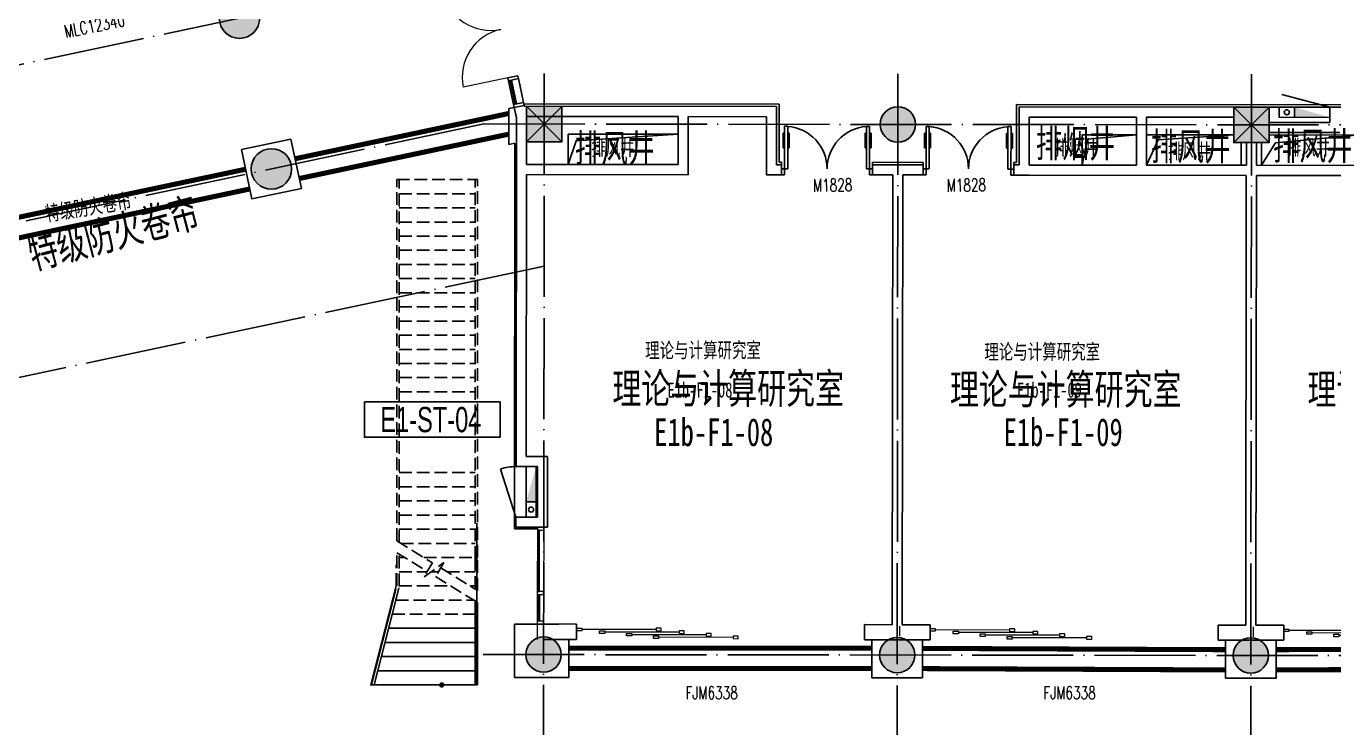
# Model space of a CAD drawing. Header units: millimetres. Extents: x 347599 to 1495443, y -100002 to 152717.
# Drawn here: x 1361493 to 1387381, y 38135 to 52021 of the extents above; entities that cross this region are included whole.
import ezdxf
from ezdxf.enums import TextEntityAlignment as Align

# ---------------------------------------------------------------- set-up
doc = ezdxf.new("R2010")
doc.units = ezdxf.units.MM
doc.header["$LTSCALE"] = 1000
for name, pattern in [('E-RG-1F$0$$0$DOTE', [2.42, 2, -0.2, 0.02, -0.2]), ('E1-RI-1F$0$DASH', [0.35, 0.25, -0.1]), ('XRE1$0$DASH', [0.35, 0.25, -0.1]), ('XRE2$0$HIDDEN', [0.375, 0.25, -0.125])]:
    doc.linetypes.add(name, pattern=pattern)
doc.layers.get('0').update_dxf_attribs({"linetype": 'CONTINUOUS'})
doc.layers.get('Defpoints').update_dxf_attribs({"linetype": 'CONTINUOUS'})
for name, color, linetype in [('A-------', 18, 'CONTINUOUS'), ('A-SYMB-DOOR', 13, 'CONTINUOUS'), ('A-SYMB-DOOR1', 4, 'CONTINUOUS'), ('A—墙体', 7, 'CONTINUOUS'), ('A—楼梯、电梯、栏杆', 50, 'CONTINUOUS'), ('A—设备管丼、主管符号', 50, 'CONTINUOUS'), ('A—轴线、尺寸', 1, 'CONTINUOUS'), ('A—门窗', 135, 'CONTINUOUS'), ('E1-RV-1F$0$WRV-1-01-N1$0$AUDIT_D_1206', 1, 'CONTINUOUS'), ('E1-RV-1F$0$WRV-1-01-N1$0$AUDIT_D_120618114340-341', 1, 'CONTINUOUS'), ('I—平面—文字', 40, 'CONTINUOUS'), ('I—平面—文字（放大1：100）', 40, 'XRE2$0$HIDDEN'), ('I—平面—消防设施', 10, 'CONTINUOUS'), ('I—平面—装饰面层线', 192, 'CONTINUOUS'), ('I—平面—门', 22, 'CONTINUOUS'), ('XRE1$0$A-SYMB', 4, 'CONTINUOUS'), ('XRE1$0$A-SYMB-NUMB-T', 4, 'CONTINUOUS'), ('轴线100', 1, 'CONTINUOUS')]:
    doc.layers.add(name, color=color, linetype=linetype)
for name, color, linetype, lineweight in [('E1-RI-1F$0$A-DOOR', 32, 'CONTINUOUS', 5), ('E1-RI-1F$0$A-DOOR-FRAM', 2, 'CONTINUOUS', 9), ('E1-RI-1F$0$A-DOOR-GLAZ', 1, 'CONTINUOUS', 5), ('E1-RI-1F$0$A-GLAZ', 140, 'CONTINUOUS', 5), ('E1-RI-1F$0$A-GLAZ-CWMG', 3, 'CONTINUOUS', 5), ('E1-RI-1F$0$A-WALL', 7, 'CONTINUOUS', 5)]:
    doc.layers.add(name, color=color, linetype=linetype, lineweight=lineweight)
doc.styles.add('ECADI-TXT', font='simplex.shx', dxfattribs={"bigfont": 'hztxt.shx'})
doc.styles.add('XD2008', font='simhei.ttf', dxfattribs={"width": 0.7})
doc.styles.add('XRE1$0$ECADI-TXT', font='simplex.shx', dxfattribs={"bigfont": 'hztxt.shx'})
doc.styles.add('幼圆', font='SIMYOU_0.TTF', dxfattribs={"width": 0.7})

# ---------------------------------------------------------------- blocks, each defined once
blk = doc.blocks.new('E1-RV-1F$0$3')
at = {"layer": 'A—楼梯、电梯、栏杆'}
h = blk.add_hatch(color=256, dxfattribs=at)
edge = h.paths.add_edge_path()
edge.add_arc((10773785, -7567737), 20, 138.7891, 318.7891, ccw=False)
edge.add_arc((10773785, -7567737), 20, -41.2109, 138.7891, ccw=False)
blk.add_lwpolyline([(10773800, -7567750, -1), (10773770, -7567724, -1)], format="xyb", close=True, dxfattribs=at)
blk = doc.blocks.new('E1-RI-1F$0$RECTANGULAR_MULLION_-_60_X')
at = {"layer": 'E1-RI-1F$0$A-GLAZ-CWMG'}
for p, q in [((-60, 62.5), (0, 62.5)), ((-60, -62.5), (-60, 62.5)), ((0, 62.5), (0, -62.5)), ((0, -62.5), (-60, -62.5))]:
    blk.add_line(p, q, dxfattribs=at)
blk = doc.blocks.new('E1-RI-1F$0$RECTANGULAR_MULLION_-_60_0')
at = {"layer": 'E1-RI-1F$0$A-GLAZ-CWMG'}
for p, q in [((0, 62.5), (-60, 62.5)), ((-60, 62.5), (-60, -62.5)), ((0, -62.5), (0, 62.5)), ((-60, -62.5), (0, -62.5))]:
    blk.add_line(p, q, dxfattribs=at)
blk = doc.blocks.new('E1-RI-1F$0$SYSTEM_PANEL_-_GLAZED-7480')
at = {"layer": 'E1-RI-1F$0$A-GLAZ'}
for p, q in [((605, 44.45), (-605, 44.45)), ((-605, 44.45), (-605, 19.05)), ((-605, 19.05), (605, 19.05)), ((605, 19.05), (605, 44.45))]:
    blk.add_line(p, q, dxfattribs=at)
blk = doc.blocks.new('E1-RI-1F$0$RECTANGULAR_MULLION_-_60_2')
at = {"layer": 'E1-RI-1F$0$A-GLAZ-CWMG'}
for p, q in [((-30, 62.5), (30, 62.5)), ((-30, -62.5), (-30, 62.5)), ((30, 62.5), (30, -62.5)), ((30, -62.5), (-30, -62.5))]:
    blk.add_line(p, q, dxfattribs=at)
blk = doc.blocks.new('E1-RI-1F$0$RECTANGULAR_MULLION_-_60_3')
at = {"layer": 'E1-RI-1F$0$A-GLAZ-CWMG'}
for p, q in [((53119, 63751), (53117, 62541)), ((53244, 63751), (53242, 62541))]:
    blk.add_line(p, q, dxfattribs=at)
blk = doc.blocks.new('E1-RI-1F$0$SLIDING-4_PANEL_NO_TRIM_NO')
at = {"layer": 'E1-RI-1F$0$A-DOOR'}
for p, q in [((102, 226), (0, 226)), ((0, 226), (0, 175)), ((0, 175), (102, 175)), ((102, 175), (102, 226)), ((635, 175), (533, 175)), ((533, 175), (533, 125)), ((533, 125), (635, 125)), ((635, 125), (635, 175)), ((1168, 125), (1067, 125)), ((1067, 125), (1067, 74)), ((1067, 74), (1168, 74)), ((1168, 74), (1168, 125)), ((1625, 74), (1524, 74)), ((1524, 74), (1524, 23)), ((1524, 23), (1625, 23)), ((1575, 175), (1575, 226)), ((1575, 226), (1676, 226)), ((1676, 175), (1575, 175)), ((1625, 23), (1625, 74)), ((1676, 226), (1676, 175)), ((2108, 125), (2108, 175)), ((2108, 175), (2210, 175)), ((2210, 125), (2108, 125)), ((2210, 175), (2210, 125)), ((2641, 74), (2641, 125)), ((2641, 125), (2743, 125)), ((2743, 74), (2641, 74)), ((2743, 125), (2743, 74)), ((3098, 23), (3098, 74)), ((3098, 74), (3200, 74)), ((3200, 23), (3098, 23)), ((3200, 74), (3200, 23))]:
    blk.add_line(p, q, dxfattribs=at)
at = {"layer": 'E1-RI-1F$0$A-DOOR-FRAM'}
for p, q in [((-3200, 175), (-3200, 51)), ((-3200, 102), (-3200, -23))]:
    blk.add_line(p, q, dxfattribs=at)
at = {"layer": 'E1-RI-1F$0$A-DOOR-GLAZ'}
for p, q in [((102, 201), (1575, 201)), ((635, 150), (2108, 150)), ((1168, 99), (2641, 99)), ((1625, 48), (3098, 48))]:
    blk.add_line(p, q, dxfattribs=at)
blk = doc.blocks.new('E1-RI-1F$0$$DORLIB2D$00000011')
for p, q in [((-0.467, 0.471), (-0.467, -0.062)), ((-0.467, 0.471), (-0.433, 0.471)), ((-0.433, 0.471), (-0.433, 0.004)), ((0.433, 0.471), (0.433, 0.004)), ((0.467, 0.471), (0.433, 0.471)), ((0.467, 0.471), (0.467, -0.062)), ((-0.483, 0.396), (-0.483, 0.235)), ((-0.483, 0.396), (-0.467, 0.396)), ((-0.417, 0.396), (-0.433, 0.396)), ((-0.417, 0.396), (-0.417, 0.235)), ((0.417, 0.396), (0.417, 0.235)), ((0.417, 0.396), (0.433, 0.396)), ((0.483, 0.396), (0.467, 0.396)), ((0.483, 0.396), (0.483, 0.235)), ((-0.483, 0.235), (-0.467, 0.235)), ((-0.417, 0.235), (-0.433, 0.235)), ((0.417, 0.235), (0.433, 0.235)), ((0.483, 0.235), (0.467, 0.235)), ((-0.5, 0.004), (-0.433, 0.004)), ((-0.5, 0.004), (-0.5, -0.062)), ((0.5, 0.004), (0.433, 0.004)), ((0.5, 0.004), (0.5, -0.062)), ((-0.5, -0.062), (-0.467, -0.062)), ((0.5, -0.062), (0.467, -0.062))]:
    blk.add_line(p, q)
for centre, start, end in [((-0.467, 0.004), 0, 85.904), ((0.467, 0.004), 94.096, 180)]:
    blk.add_arc(centre, 0.467, start, end)
blk = doc.blocks.new('E1-RI-1F$0$MRY_CW-DOOR-2_ALUMINUM_-_1')
at = {"layer": 'E1-RI-1F$0$A-DOOR'}
for p, q in [((-970, 12.7), (-970, 979.525)), ((970, 12.7), (970, 985.875))]:
    blk.add_line(p, q, dxfattribs=at)
for centre, radius, start, end in [((-970, 12.7), 966.825, 360, 90), ((970, 12.7), 973.175, 90, 180)]:
    blk.add_arc(centre, radius, start, end, dxfattribs=at)
blk = doc.blocks.new('E1-RI-1F$0$XFX-BX')
blk.add_lwpolyline([(0, 0), (0, 200), (700, 200), (700, 0)], close=True)
blk.add_solid([(0, 0), (0, 0), (700, 0), (700, 200)])
blk = doc.blocks.new('ECADI-TAG-DOOR')
blk = doc.blocks.new('XRE1$0$ECADI-TAG-CODE')
at = {"layer": 'XRE1$0$A-SYMB-NUMB-T', "color": 1}
blk.add_lwpolyline([(0.92, 3.5), (14.35, 3.5), (14.35, 0), (0.92, 0)], close=True, dxfattribs=at)
at = {"layer": 'XRE1$0$A-SYMB-NUMB-T', "style": 'XRE1$0$ECADI-TXT', "width": 0.7}
blk.add_attdef('CODE', text='', height=2.5, dxfattribs=at).set_placement((7.5, 1.75), align=Align.MIDDLE_CENTER)

msp = doc.modelspace()

# ---------------------------------------------------------------- hatches: boundary and pattern name
at = {"layer": 'A-------'}
h = msp.add_hatch(color=256, dxfattribs=at)
edge = h.paths.add_edge_path()
edge.add_arc((1365717, 52179.7), 400, 0, 360)
for points in [[(1371399.9, 50435.1), (1372099.9, 50434.3), (1372099.1, 49734.3), (1371399.1, 49735.1)], [(1385399.9, 50418.5), (1386099.9, 50417.7), (1386099.1, 49717.7), (1385399.1, 49718.5)]]:
    msp.add_hatch(color=256, dxfattribs=at).paths.add_polyline_path(points)
h = msp.add_hatch(color=256, dxfattribs=at)
edge = h.paths.add_edge_path()
edge.add_arc((1378749.5, 50076.4), 350, 0, 360)
h = msp.add_hatch(color=256, dxfattribs=at)
edge = h.paths.add_edge_path()
edge.add_arc((1366348.7, 49195.8), 400, 0, 360)
h = msp.add_hatch(color=256, dxfattribs=at)
edge = h.paths.add_edge_path()
edge.add_arc((1371737.1, 39584.7), 350, 0, 360)
h = msp.add_hatch(color=256, dxfattribs=at)
edge = h.paths.add_edge_path()
edge.add_arc((1378737.1, 39576.4), 350, 0, 360)
h = msp.add_hatch(color=256, dxfattribs=at)
edge = h.paths.add_edge_path()
edge.add_arc((1385737.1, 39568.1), 350, 0, 360)

# ---------------------------------------------------------------- linework, layer by layer
at = {"elevation": 0}
for points in [[(1371399.9, 50435.1), (1372099.9, 50434.3), (1372099.1, 49734.3), (1371399.1, 49735.1)], [(1385399.9, 50418.5), (1386099.9, 50417.7), (1386099.1, 49717.7), (1385399.1, 49718.5)]]:
    msp.add_lwpolyline(points, close=True, dxfattribs=at)
for centre, radius in [((1365717, 52179.7, 0), 400), ((1378749.5, 50076.4, 0), 350), ((1366348.7, 49195.8, 0), 400), ((1371737.1, 39584.7, 0), 350), ((1378737.1, 39576.4, 0), 350), ((1385737.1, 39568.1, 0), 350)]:
    msp.add_circle(centre, radius)
at = {"layer": 'A—墙体'}
for p, q in [((1371155.6, 50412.4), (1371351.3, 50453.8)), ((1371199.7, 50204.1), (1371155.6, 50412.4)), ((1371355.2, 50435.1), (1371351.3, 50453.8)), ((1371355.2, 50435.1), (1376349.9, 50429.2)), ((1371399.8, 50235.1), (1371398.5, 49285.1)), ((1371399.8, 50235.1), (1374399.7, 50231.5)), ((1371800, 50434.6), (1371800, 50434.6)), ((1374399.7, 50231.5), (1374398.6, 49281.4)), ((1374599.7, 50231.3), (1374598.3, 49081.3)), ((1374599.7, 50231.3), (1376149.7, 50229.5)), ((1376149.7, 50229.5), (1376148.3, 49079.5)), ((1376149.7, 50229.5), (1376148.6, 49279.5)), ((1376349.9, 50429.2), (1376348.6, 49279.2)), ((1381149.9, 50423.6), (1381148.6, 49273.6)), ((1381149.9, 50423.6), (1385749.9, 50418.1)), ((1381349.7, 50223.3), (1381348.6, 49273.3)), ((1381349.7, 50223.3), (1383224.7, 50221.1)), ((1382222.3, 50222.3), (1383474.7, 50220.8)), ((1386099.9, 50417.7), (1386099.6, 50117.7)), ((1387299.9, 50416.3), (1387299.6, 50116.3)), ((1387299.9, 50416.3), (1390249.9, 50412.8)), ((1371199.7, 50204.1), (1371190.7, 43305.3)), ((1383474.7, 50220.8), (1383473.6, 49270.8)), ((1383674.7, 50220.6), (1383673.6, 49270.6)), ((1383674.7, 50220.6), (1385399.7, 50218.6)), ((1386099.6, 50117.7), (1387299.6, 50116.3)), ((1385648.6, 49268.2), (1385649.1, 49718.2)), ((1385848.6, 49268), (1385849.1, 49718)), ((1386099.4, 49917.7), (1387499.4, 49916)), ((1374398.6, 49281.5), (1371398.5, 49285.1)), ((1376348.6, 49279.2), (1376448.6, 49279.1)), ((1376448.6, 49279.1), (1376348.6, 49279.2)), ((1376448.6, 49279.1), (1376448.3, 49079.1)), ((1376448.6, 49279.1), (1376448.3, 49079.1)), ((1378248.6, 49277), (1378248.3, 49077)), ((1379248.6, 49275.8), (1378248.6, 49277)), ((1379248.6, 49275.8), (1379248.3, 49075.8)), ((1381048.6, 49273.7), (1381048.3, 49073.7)), ((1381048.6, 49273.7), (1381048.3, 49073.7)), ((1381048.6, 49273.7), (1381148.6, 49273.6)), ((1381348.6, 49273.3), (1383473.6, 49270.8)), ((1383673.6, 49270.6), (1385648.6, 49268.2)), ((1387823.6, 49265.7), (1385848.6, 49268)), ((1371398.3, 49085.1), (1371390.9, 43505.1)), ((1371398.3, 49085.1), (1374598.3, 49081.3)), ((1376148.3, 49079.5), (1376448.3, 49079.1)), ((1378648.3, 49076.5), (1378248.3, 49077)), ((1378323.3, 49076.9), (1378648.3, 49076.5)), ((1378637.8, 40176.5), (1378648.3, 49076.5)), ((1378837.8, 40176.3), (1378848.3, 49076.3)), ((1378848.3, 49076.3), (1379248.3, 49075.8)), ((1378873.3, 49076.2), (1378848.3, 49076.3)), ((1381348.3, 49073.3), (1381048.3, 49073.7)), ((1381048.3, 49073.7), (1381348.3, 49073.3)), ((1381348.3, 49073.3), (1385648.3, 49068.2)), ((1385637.8, 40168.2), (1385648.3, 49068.2)), ((1385837.8, 40168), (1385848.3, 49068)), ((1388023.3, 49065.4), (1385848.3, 49068)), ((1371390.9, 43505.1), (1371816.7, 43504.6)), ((1371816.7, 43504.6), (1371815.1, 42104.6)), ((1371190.7, 43305.3), (1371616.5, 43304.8)), ((1371616.5, 43304.8), (1371615.3, 42304.8)), ((1371189.3, 42305.3), (1371189.1, 42105.3)), ((1371189.3, 42305.3), (1371615.3, 42304.8)), ((1371189.1, 42105.3), (1371815.1, 42104.6)), ((1372037.8, 40184.3), (1371737.8, 40184.7)), ((1372388.6, 39882.8, 0), (1372388.9, 40184.3, 0)), ((1378087.3, 40177.2), (1378086.9, 39876.8)), ((1378637.8, 40176.5), (1378087.3, 40177.2)), ((1379388.3, 40175.6), (1378837.8, 40176.3)), ((1379388.3, 40175.6), (1379387.9, 39875.2)), ((1385637.8, 40168.2), (1385088, 40168.9)), ((1385088, 40168.9), (1385088.3, 39868.9)), ((1386389, 40167.4), (1385837.8, 40168)), ((1386389, 40167.4), (1386389.3, 39867.4)), ((1372388.6, 39883.9), (1371737.4, 39884.7)), ((1371737.4, 39884.7), (1372037.5, 39884.3)), ((1372187.8, 39884.2), (1372388.6, 39883.9)), ((1378086.9, 39877.2), (1379387.9, 39875.6)), ((1385088.3, 39868.9), (1386389.3, 39867.4))]:
    msp.add_line(p, q, dxfattribs=at)
at = {"layer": 'A—楼梯、电梯、栏杆', "linetype": 'XRE1$0$DASH'}
for p, q in [((1368829.6, 48985.1), (1370429.6, 48985.1)), ((1368829.6, 41835.9), (1368829.6, 48985.1)), ((1368879.6, 41805.2), (1368879.6, 48985.1)), ((1370379.6, 41479.2), (1370379.6, 48985.1)), ((1370429.6, 41505.1), (1370429.6, 48985.1)), ((1368879.6, 48705.1), (1370379.6, 48705.1)), ((1368879.6, 48425.1), (1370379.6, 48425.1)), ((1368879.6, 48145.1), (1370379.6, 48145.1)), ((1368879.6, 47865.1), (1370379.6, 47865.1)), ((1368879.6, 47585.1), (1370379.6, 47585.1)), ((1368879.6, 47305.1), (1370379.6, 47305.1)), ((1368879.6, 47025.1), (1370379.6, 47025.1)), ((1368879.6, 46745.1), (1370379.6, 46745.1)), ((1368879.6, 46465.1), (1370379.6, 46465.1)), ((1368879.6, 46185.1), (1370379.6, 46185.1)), ((1368879.6, 45905.1), (1370379.6, 45905.1)), ((1368879.6, 45625.1), (1370379.6, 45625.1)), ((1368879.6, 45345.1), (1370379.6, 45345.1)), ((1368879.6, 45065.1), (1370379.6, 45065.1)), ((1368879.6, 44785.1), (1370379.6, 44785.1)), ((1368879.6, 43185.1), (1370379.6, 43185.1)), ((1368879.6, 43185.1), (1370379.6, 43185.1)), ((1368879.6, 42905.1), (1370379.6, 42905.1)), ((1368879.6, 42905.1), (1370379.6, 42905.1)), ((1368879.6, 42625.1), (1370379.6, 42625.1)), ((1368879.6, 42625.1), (1370379.6, 42625.1)), ((1368879.6, 42345.1), (1370379.6, 42345.1)), ((1368879.6, 42345.1), (1370379.6, 42345.1)), ((1368879.6, 42065.1), (1370379.6, 42065.1)), ((1368879.6, 42065.1), (1370379.6, 42065.1)), ((1368829.6, 41835.9), (1369538.6, 41400.3)), ((1368829.6, 41835.9), (1369538.6, 41400.3)), ((1368912.4, 41785.1), (1370379.6, 41785.1)), ((1368912.4, 41785.1), (1370379.6, 41785.1)), ((1368829.6, 40945.1), (1368829.6, 41601.2)), ((1368829.6, 41601.2), (1369433.9, 41229.9)), ((1368829.6, 40945.1), (1368829.6, 41601.2)), ((1368829.6, 41601.2), (1369433.9, 41229.9)), ((1368879.6, 40938.8), (1368879.6, 41570.5)), ((1368879.6, 40938.8), (1368879.6, 41570.5)), ((1368879.6, 41505.1), (1368986.1, 41505.1)), ((1368879.6, 41505.1), (1368986.1, 41505.1)), ((1369368.1, 41505.1), (1370379.6, 41505.1)), ((1369368.1, 41505.1), (1370379.6, 41505.1)), ((1370379.6, 40883.6), (1370379.6, 41479.2)), ((1370429.6, 40852.9), (1370429.6, 41505.1)), ((1368879.6, 41225.1), (1369430.9, 41225.1)), ((1368879.6, 41225.1), (1369430.9, 41225.1)), ((1369510.1, 41225.1), (1369653.9, 41225.1)), ((1369700.5, 41300.9), (1370429.6, 40852.9)), ((1369700.5, 41300.9), (1370429.6, 40852.9)), ((1369823.9, 41225.1), (1370379.6, 41225.1)), ((1368750.3, 40634.2), (1368829.6, 40945.1)), ((1368750.3, 40634.2), (1368829.6, 40945.1)), ((1368809.8, 40665.1), (1368879.6, 40938.8)), ((1368809.8, 40665.1), (1368879.6, 40938.8)), ((1368879.6, 40945.1), (1369897.5, 40945.1)), ((1368879.6, 40945.1), (1369897.5, 40945.1)), ((1369595.8, 41130.5), (1370429.6, 40618.2)), ((1369595.8, 41130.5), (1370429.6, 40618.2)), ((1370279.6, 40945.1), (1370379.6, 40945.1)), ((1368809.8, 40665.1), (1370353.3, 40665.1)), ((1368809.8, 40665.1), (1370353.3, 40665.1)), ((1368738.3, 40385.1), (1370379.6, 40385.1)), ((1368738.3, 40385.1), (1370379.6, 40385.1))]:
    msp.add_line(p, q, dxfattribs=at)
at = {"layer": 'A—楼梯、电梯、栏杆'}
for p, q in [((1368381.2, 38985.1), (1368809.8, 40665.1)), ((1368381.2, 38985.1), (1368809.8, 40665.1)), ((1370379.6, 38985.1), (1370379.6, 40648.9)), ((1370379.6, 38985.1), (1370379.6, 40648.9)), ((1368329.6, 38985.1), (1368750.3, 40634.2)), ((1368329.6, 38985.1), (1368750.3, 40634.2)), ((1370429.6, 38985.1), (1370429.6, 40618.2)), ((1370429.6, 38985.1), (1370429.6, 40618.2)), ((1368666.9, 40105.1), (1370379.6, 40105.1)), ((1368666.9, 40105.1), (1370379.6, 40105.1)), ((1368595.5, 39825.1), (1370379.6, 39825.1)), ((1368595.5, 39825.1), (1370379.6, 39825.1)), ((1368524.1, 39545.1), (1370379.6, 39545.1)), ((1368524.1, 39545.1), (1370379.6, 39545.1)), ((1368452.6, 39265.1), (1370379.6, 39265.1)), ((1368452.6, 39265.1), (1370379.6, 39265.1)), ((1368329.6, 38985.1), (1370429.6, 38985.1)), ((1368329.6, 38985.1), (1370429.6, 38985.1))]:
    msp.add_line(p, q, dxfattribs=at)
msp.add_lwpolyline([(1370416.6, 42185.3), (1370416.6, 38984.7), (1368316.6, 38984.7), (1368816.6, 40944.7)], dxfattribs=at)
at = {"layer": 'A—楼梯、电梯、栏杆', "linetype": 'XRE1$0$DASH'}
for points in [[(1368816.6, 40944.7), (1368816.6, 41355.5)], [(1369538.6, 41400.3), (1369370, 41125.8), (1369764.7, 41405.4), (1369595.8, 41130.5)], [(1369538.6, 41400.3), (1369370, 41125.8), (1369764.7, 41405.4), (1369595.8, 41130.5)]]:
    msp.add_lwpolyline(points, dxfattribs=at)
at = {"layer": 'A—楼梯、电梯、栏杆'}
msp.add_lwpolyline([(1369718.9, 38985.1, 0, 0, 0), (1369718.9, 40637.3, 40, 0, 0), (1369718.9, 40787.3, 0, 0, 0)], format="xyseb", dxfattribs=at)
at = {"layer": 'A—设备管丼、主管符号'}
msp.add_lwpolyline([(1372224.3, 49884.1), (1372223.6, 49284.1), (1374398.6, 49281.5), (1374399.3, 49881.5)], close=True, dxfattribs=at)
for points in [[(1374399.3, 49881.5), (1372380.5, 49754), (1372223.6, 49284.1)], [(1383473.6, 49270.8), (1383474.3, 49870.8), (1382399.3, 49872.1), (1382398.6, 49272.1), (1383473.6, 49270.8)], [(1383474.3, 49870.8), (1382502.8, 49783.6), (1382398.6, 49272.1)], [(1385549.1, 49718.4), (1385548.6, 49268.4), (1383673.6, 49270.6), (1383674.3, 49870.6), (1385399.3, 49868.5), (1385399.1, 49718.5), (1385549.1, 49718.4)], [(1385399.3, 49868.5), (1383902.5, 49772.3), (1383673.6, 49272.2)], [(1385949.1, 49717.9), (1385948.6, 49267.9), (1387823.6, 49265.7), (1387824.3, 49865.7), (1386099.3, 49867.7), (1386099.1, 49717.7), (1385949.1, 49717.9)], [(1387824.3, 49865.7), (1386226.2, 49712.1), (1385948.6, 49267.9)]]:
    msp.add_lwpolyline(points, dxfattribs=at)
at = {"layer": 'A—轴线、尺寸', "linetype": 'E-RG-1F$0$$0$DOTE'}
for p, q in [((1366180.7, 52277.8), (1323881.5, 43323.4)), ((1371750.7, 51084.7), (1371730.7, 34184.3)), ((1378750.7, 51076.4), (1378730.7, 34176)), ((1385750.7, 51068.1), (1385730.7, 34167.8)), ((1370554.3, 50086.1), (1324509.7, 40338.8)), ((1370554.3, 50086.1), (1417694.4, 50030.3)), ((1371746.2, 47271.9), (1325127.6, 37403.1)), ((1370541.9, 39586.1), (1414821.8, 39533.7))]:
    msp.add_line(p, q, dxfattribs=at)
at = {"layer": 'A—门窗', "extrusion": (0, 0, -1)}
for p, q in [((1371227, 51040.8), (1371031.4, 50999.3)), ((1371031.4, 50999.3), (1371043.8, 50940.6)), ((1371239.5, 50982.1), (1371227, 51040.8)), ((1371043.8, 50940.6), (1371239.5, 50982.1)), ((1371338.9, 50512.5), (1371143.2, 50471.1)), ((1371351.3, 50453.8), (1371338.9, 50512.5)), ((1371143.2, 50471.1), (1371155.6, 50412.4))]:
    msp.add_line(p, q, dxfattribs=at)
at = {"layer": 'A—门窗'}
for p, q in [((1371143.2, 50471.1), (1371043.8, 50940.6)), ((1371098.5, 50952.2), (1371073.7, 50947)), ((1371073.7, 50947), (1371173.1, 50477.4)), ((1371197.9, 50482.6), (1371098.5, 50952.2)), ((1371117.2, 50741.5), (1371142, 50746.8)), ((1371338.9, 50512.5), (1371239.5, 50982.1))]:
    msp.add_line(p, q, dxfattribs=at)
at = {"layer": 'A—门窗', "color": 8, "extrusion": (0, 0, -1)}
msp.add_line((1371155.6, 50412.4), (1371351.3, 50453.8), dxfattribs=at)
at = {"layer": 'Defpoints'}
for p, q in [((1371399.1, 49735.1, 0), (1372099.9, 50434.3, 0)), ((1371399.9, 50435.1, 0), (1372099.1, 49734.3, 0)), ((1385399.1, 49718.5, 0), (1386099.9, 50417.7, 0)), ((1385399.9, 50418.5, 0), (1386099.1, 49717.7, 0))]:
    msp.add_line(p, q, dxfattribs=at)
at = {"layer": 'E1-RI-1F$0$A-GLAZ-CWMG'}
for p, q in [((1371612.5, 40774.8), (1371612.5, 40244.3)), ((1371630.6, 40774.8), (1371630.6, 40244.3)), ((1371656, 40774.8), (1371656, 40244.3)), ((1371737.5, 40774.7), (1371737.5, 40184.3))]:
    msp.add_line(p, q, dxfattribs=at)
at = {"layer": 'E1-RI-1F$0$A-WALL'}
for p, q in [((1372388.9, 40184.3, 0), (1371611.8, 40184.3)), ((1371611.8, 40184.3), (1371611.8, 39884.3)), ((1372388.6, 39884.3), (1372187.8, 39884.3))]:
    msp.add_line(p, q, dxfattribs=at)
at = {"layer": 'E1-RV-1F$0$WRV-1-01-N1$0$AUDIT_D_1206'}
msp.add_lwpolyline([(1369718.9, 38985.1, 0, 0, 0), (1369718.9, 40637.3, 40, 0, 0), (1369718.9, 40787.3, 0, 0, 0)], format="xyseb", dxfattribs=at)
at = {"layer": 'I—平面—消防设施'}
for p in [(1386353.7, 50671), (1386099.9, 50417.7)]:
    msp.add_line(p, (1387299.9, 50416.4), dxfattribs=at)
at = {"layer": 'I—平面—消防设施', "linetype": 'E1-RI-1F$0$DASH', "const_width": 100}
for points in [[(1366817.1, 49397.2), (1371049.8, 50293.2)], [(1366900, 49005.8), (1371049.3, 49884.2)], [(1365838.8, 49190.1), (1359425.5, 47832.4)], [(1365921.6, 48798.7), (1359508.4, 47441.1)], [(1372237.4, 39709.6), (1378237.1, 39709.6)], [(1385237.1, 39681.8), (1379237.1, 39707.5)], [(1386237.1, 39681.8), (1392237.1, 39707.5)], [(1372236.4, 39309.4), (1378237.1, 39309.4)], [(1385237.1, 39281.6), (1379237.1, 39307.3)], [(1386237.1, 39281.6), (1392237.1, 39307.3)]]:
    msp.add_lwpolyline(points, dxfattribs=at)
at = {"layer": 'I—平面—消防设施'}
for points in [[(1387299.9, 50416.3), (1386299.9, 50417.5), (1386299.7, 50217.5), (1387299.7, 50216.3)], [(1371390.5, 43305.1), (1371389.3, 42305.1), (1371589.3, 42304.9), (1371590.5, 43304.9)]]:
    msp.add_lwpolyline(points, close=True, dxfattribs=at)
for centre in [(1386449.8, 50317.3), (1371489.5, 42455)]:
    msp.add_circle(centre, 50, dxfattribs=at)
at = {"layer": 'I—平面—装饰面层线'}
for p, q in [((1371344.7, 50485.2), (1376400, 50479.2)), ((1371050, 50390), (1371049, 49681)), ((1371155.6, 50412.4), (1371050, 50390)), ((1376400, 50479.2), (1376398.6, 49329.2)), ((1381100, 50473.6), (1381098.6, 49323.6)), ((1381100, 50473.6), (1390300, 50462.7)), ((1366734.5, 49787.3, 0), (1365756.2, 49580.2, 0)), ((1366941.1, 48811.4), (1366734.5, 49787.3)), ((1371169.1, 49706.4, 0), (1371049, 49681, 0)), ((1371169.1, 49706.4), (1371159, 42075.4)), ((1365962.8, 48604.3), (1365756.2, 49580.2)), ((1376448.6, 49329.1), (1376398.6, 49329.2)), ((1376448.6, 49279.1), (1376448.6, 49329.1)), ((1378248.6, 49327), (1379248.6, 49325.8)), ((1378248.6, 49277), (1378248.6, 49327)), ((1379248.6, 49275.8), (1379248.6, 49325.8)), ((1381048.6, 49323.7), (1381098.6, 49323.6)), ((1381048.6, 49273.7), (1381048.6, 49323.7)), ((1366941.1, 48811.4, 0), (1365962.8, 48604.3, 0)), ((1371159, 42075.4), (1371614, 42074.8)), ((1371611.8, 40184.3), (1371159, 40184.3)), ((1371159, 39134.7, 0), (1371159, 40184.3, 0)), ((1372234, 39134.7, 0), (1372234, 39884.3, 0)), ((1378237.1, 39876.9), (1378237.1, 39126.4)), ((1379237.1, 39876.9), (1379237.1, 39126.4)), ((1385237.1, 39868.7, 0), (1385237.1, 39118.1, 0)), ((1386237.1, 39868.7, 0), (1386237.1, 39118.1, 0)), ((1372234, 39134.7, 0), (1371159, 39134.7, 0)), ((1378237.1, 39126.4), (1379237.1, 39126.4)), ((1385237.1, 39118.1, 0), (1386237.1, 39118.1, 0))]:
    msp.add_line(p, q, dxfattribs=at)
at = {"layer": 'I—平面—门'}
msp.add_line((1371189.3, 42305.3), (1370881.1, 43256.6), dxfattribs=at)
msp.add_arc((1371189.3, 42305.3), 1000, 89.92467, 107.95301, dxfattribs=at)
at = {"layer": '轴线100', "linetype": 'E-RG-1F$0$$0$DOTE'}
for p, q in [((1366180.7, 52277.8), (1323881.5, 43323.4)), ((1371750.7, 51084.7), (1371730.7, 34184.3)), ((1378750.7, 51076.4), (1378730.7, 34176)), ((1385750.7, 51068.1), (1385730.7, 34167.8)), ((1370554.3, 50086.1), (1324509.7, 40338.8)), ((1370554.3, 50086.1), (1414861.6, 50033.7)), ((1371746.2, 47271.9), (1325127.6, 37403.1)), ((1370541.9, 39586.1), (1414821.8, 39533.7))]:
    msp.add_line(p, q, dxfattribs=at)

# ---------------------------------------------------------------- block references
at = {"layer": 'A-SYMB-DOOR'}
ref = msp.add_blockref('ECADI-TAG-DOOR', (1365990.1, 52639.5), dxfattribs=dict(at, xscale=100.0000000022704, yscale=100.0000000022704, zscale=100.0000000022704, rotation=11.39460398765382))
ref.add_attrib('门窗主编号1', 'MLC12340', dxfattribs={"height": 250, "rotation": 11.3946, "style": 'ECADI-TXT', "width": 0.7}).set_placement((1363465, 52027.8), align=Align.RIGHT)
at = {"layer": 'A-SYMB-DOOR1'}
ref = msp.add_blockref('ECADI-TAG-DOOR', (1378093.4, 48033.3), dxfattribs=dict(at, xscale=100.0000000022703, yscale=100.0000000022703, zscale=100.0000000022703, rotation=0.9368056070696494))
ref.add_attrib('门窗主编号1', 'M1828', dxfattribs={"layer": 'A-SYMB-DOOR', "height": 250, "rotation": 0.93681, "style": 'ECADI-TXT', "width": 0.7}).set_placement((1377851.5, 48757.9), align=Align.RIGHT)
ref = msp.add_blockref('ECADI-TAG-DOOR', (1380739.4, 48033.3), dxfattribs=dict(at, xscale=100.0000000022703, yscale=100.0000000022703, zscale=100.0000000022703, rotation=0.9368056070696494))
ref.add_attrib('门窗主编号1', 'M1828', dxfattribs={"layer": 'A-SYMB-DOOR', "height": 250, "rotation": 0.93681, "style": 'ECADI-TXT', "width": 0.7}).set_placement((1380497.6, 48757.9), align=Align.RIGHT)
ref = msp.add_blockref('ECADI-TAG-DOOR', (1375811.5, 37977.4), dxfattribs=dict(at, xscale=100.0000000022703, yscale=100.0000000022703, zscale=100.0000000022703))
ref.add_attrib('门窗主编号1', 'FJM6338', dxfattribs={"layer": 'A-SYMB-DOOR', "height": 250, "rotation": 0, "style": 'ECADI-TXT', "width": 0.7}).set_placement((1375581.5, 38705.9), align=Align.RIGHT)
ref = msp.add_blockref('ECADI-TAG-DOOR', (1382897.3, 37977.4), dxfattribs=dict(at, xscale=100.0000000022703, yscale=100.0000000022703, zscale=100.0000000022703))
ref.add_attrib('门窗主编号1', 'FJM6338', dxfattribs={"layer": 'A-SYMB-DOOR', "height": 250, "rotation": 0, "style": 'ECADI-TXT', "width": 0.7}).set_placement((1382667.3, 38705.9), align=Align.RIGHT)
at = {"layer": 'E1-RI-1F$0$A-GLAZ', "rotation": 89.9322288701362}
msp.add_blockref('E1-RI-1F$0$SYSTEM_PANEL_-_GLAZED-7480', (1371675.8, 41439.8), dxfattribs=at)
at = {"layer": 'E1-RI-1F$0$A-GLAZ-CWMG'}
msp.add_blockref('E1-RI-1F$0$RECTANGULAR_MULLION_-_60_3', (1318495.5, -21706.1), dxfattribs=at)
at = {"layer": 'E1-RI-1F$0$A-GLAZ-CWMG', "extrusion": (0, 0, -1), "rotation": 90.06777112986373}
for name, p in [('E1-RI-1F$0$RECTANGULAR_MULLION_-_60_X', (-1371676.6, 42104.8)), ('E1-RI-1F$0$RECTANGULAR_MULLION_-_60_2', (-1371675, 40804.8))]:
    msp.add_blockref(name, p, dxfattribs=at)
at = {"layer": 'E1-RI-1F$0$A-GLAZ-CWMG', "rotation": 269.9322288701361}
msp.add_blockref('E1-RI-1F$0$RECTANGULAR_MULLION_-_60_0', (1371674.3, 40184.3), dxfattribs=at)
at = {"layer": 'E1-RV-1F$0$WRV-1-01-N1$0$AUDIT_D_120618114340-341', "xscale": -1.999999999999964, "yscale": 1.999999999999972, "zscale": 2, "rotation": 90.00076849906173}
msp.add_blockref('E1-RV-1F$0$3', (-13766043.8, 21586351.9), dxfattribs=at)
msp.add_blockref('E1-RV-1F$0$3', (-13766043.8, 21586351.9), dxfattribs=at)
at = {"layer": 'I—平面—消防设施', "xscale": -1}
for p, rotation in [((1387299.7, 50216.4), 359.9394070668384), ((1371590.4, 43304.9), 89.93940706605893)]:
    msp.add_blockref('E1-RI-1F$0$XFX-BX', p, dxfattribs=dict(at, rotation=rotation))
at = {"layer": 'I—平面—门', "zscale": -1800}
for p, xscale, yscale, rotation in [((1361679, 52155.8), -1800, 1800, 11.95264846989255), ((1377348.4, 49190.5), 1800.000000000002, 1800.000000000002, 359.9322288707086), ((1380148.4, 49187.2), 1800.000000000002, 1800.000000000002, 359.9322288707086)]:
    msp.add_blockref('E1-RI-1F$0$$DORLIB2D$00000011', p, dxfattribs=dict(at, xscale=xscale, yscale=yscale, rotation=rotation))
at = {"layer": 'I—平面—门'}
for name, p, rotation in [('E1-RI-1F$0$MRY_CW-DOOR-2_ALUMINUM_-_1', (1370903.9, 51963.8), 101.9526484750685), ('E1-RI-1F$0$SLIDING-4_PANEL_NO_TRIM_NO', (1375588.8, 40126, 0), 179.9322288729006), ('E1-RI-1F$0$SLIDING-4_PANEL_NO_TRIM_NO', (1382588.2, 40117.3), 179.9322288729006), ('E1-RI-1F$0$SLIDING-4_PANEL_NO_TRIM_NO', (1389588.9, 40109.1), 179.9322288729006)]:
    msp.add_blockref(name, p, dxfattribs=dict(at, rotation=rotation))
at = {"layer": 'XRE1$0$A-SYMB'}
ref = msp.add_blockref('XRE1$0$ECADI-TAG-CODE', (1368004.7, 43887.6), dxfattribs=dict(at, xscale=200.0000000186264, yscale=200.0000000186264, zscale=200.0000000186264, rotation=359.9358798885455))
ref.add_attrib('CODE', 'E1-ST-04', dxfattribs={"layer": 'XRE1$0$A-SYMB-NUMB-T', "color": 40, "height": 500, "rotation": 359.93588, "style": '幼圆', "width": 0.7}).set_placement((1369505, 44236), align=Align.MIDDLE_CENTER)

# ---------------------------------------------------------------- texts
at = {"layer": 'I—平面—文字', "linetype": 'ByBlock', "style": 'XD2008', "width": 0.7}
for s, height, rotation, p in [('排风井', 550, 360, (1372354.6, 49332.7, 0)), ('排烟井', 550, 360, (1381479.2, 49425.8, 0)), ('排风井', 550, 360, (1383759.6, 49367.4, 0)), ('排风井', 550, 360, (1386176.8, 49375.5, 0)), ('特级防火卷帘', 600, 14.67336, (1361632, 47201.6, 0)), ('理论与计算研究室', 600, 360, (1373098.9, 44551.5, 0)), ('理论与计算研究室', 600, 360, (1379780.4, 44534.8, 0)), ('理论与计算研究室', 600, 360, (1386858.7, 44534.8, 0)), ('E1b-F1-08', 550, 360, (1373926.4, 43712.4)), ('E1b-F1-09', 550, 360, (1380844, 43712))]:
    msp.add_text(s, height=height, rotation=rotation, dxfattribs=at).set_placement(p)
at = {"layer": 'I—平面—文字（放大1：100）', "linetype": 'ByBlock', "style": 'XD2008', "width": 0.7}
for s, rotation, p in [('排风井', 0.19758, (1372678.3, 49461.7)), ('排烟井', 0.19758, (1381851.5, 49467.6)), ('排风井', 0.19758, (1384095.8, 49397.1)), ('排风井', 0.19758, (1386451.4, 49472.3)), ('特级防火卷帘', 9.15842, (1361895.9, 48157.9)), ('理论与计算研究室', 0.19758, (1373747.9, 45455.3)), ('理论与计算研究室', 0.19758, (1380462.4, 45425.1)), ('E1b-F1-08', 0.19758, (1374190.3, 44668.7, 0)), ('E1b-F1-09', 0.19758, (1381107.9, 44668.2, 0))]:
    msp.add_text(s, height=300, rotation=rotation, dxfattribs=at).set_placement(p)

doc.saveas('drawing.dxf')
